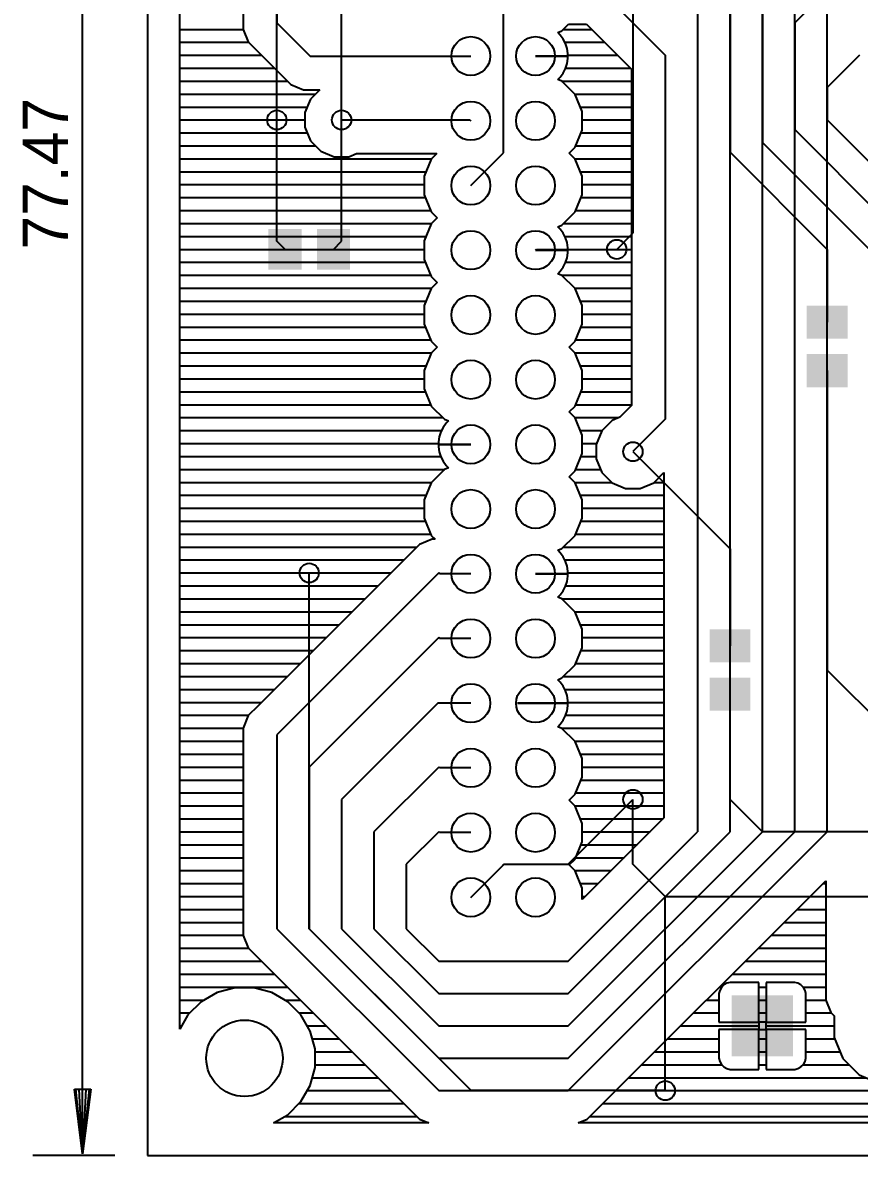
# Model space of a CAD drawing. Extents: x -4.9 to 74.9, y 0 to 84.9.
# Drawn here: x -4.89 to 27.93, y 0 to 44.46 of the extents above; entities that cross this region are included whole.
import ezdxf

# ---------------------------------------------------------------- set-up
doc = ezdxf.new("R2010")
doc.units = 0
for name, color, linetype in [('1', 12, 'CONTINUOUS'), ('16', 132, 'CONTINUOUS'), ('17', 110, 'CONTINUOUS'), ('18', 110, 'CONTINUOUS'), ('20', 31, 'CONTINUOUS')]:
    doc.layers.add(name, color=color, linetype=linetype)

# ---------------------------------------------------------------- blocks, each defined once
blk = doc.blocks.new('SQUAREP')
blk.add_solid([(-0.5, -0.5), (0.5, -0.5), (-0.5, 0.5), (0.5, 0.5)])
blk = doc.blocks.new('RECT')
blk.add_solid([(-0.5, -0.5), (0.5, -0.5), (-0.5, 0.5), (0.5, 0.5)])
blk = doc.blocks.new('ROUNDP')
blk.add_circle((0, 0), 0.5)
blk = doc.blocks.new('ROUNDV')
blk.add_circle((0, 0), 0.5)

msp = doc.modelspace()

# ---------------------------------------------------------------- linework, layer by layer
at = {"layer": '1'}
for p, q in [((19.05, 53.34), (19.05, 36.195)), ((5.08, 40.64), (5.08, 46.99)), ((22.86, 46.99), (22.86, 39.37)), ((7.62, 40.64), (7.62, 45.72)), ((24.13, 45.72), (24.13, 39.751)), ((26.67, 45.72), (25.4, 44.45)), ((25.4, 44.45), (25.4, 40.259)), ((27.94, 43.18), (26.67, 41.91)), ((26.67, 41.91), (26.67, 40.64)), ((5.08, 35.88), (5.08, 40.64)), ((7.62, 35.88), (7.62, 40.64)), ((26.67, 40.64), (29.21, 38.1)), ((25.4, 40.259), (28.829, 36.83)), ((24.13, 39.751), (30.48, 33.401)), ((22.86, 39.37), (26.67, 35.56)), ((18.415, 35.56), (19.05, 36.195)), ((5.4, 35.56), (5.08, 35.88)), ((7.3, 35.56), (7.62, 35.88)), ((26.67, 35.56), (26.67, 32.7)), ((26.67, 30.8), (26.67, 19.05)), ((19.05, 27.62), (22.86, 23.81)), ((22.86, 23.81), (22.86, 20)), ((6.35, 8.89), (6.35, 22.86)), ((26.67, 19.05), (30.48, 15.24)), ((22.86, 13.97), (22.86, 18.1)), ((19.05, 11.43), (19.05, 13.97)), ((24.13, 12.7), (22.86, 13.97)), ((30.48, 12.7), (24.13, 12.7)), ((20.32, 10.16), (19.05, 11.43)), ((20.32, 2.54), (20.32, 10.16)), ((20.32, 10.16), (34.29, 10.16)), ((12.7, 2.54), (6.35, 8.89)), ((20.32, 2.54), (12.7, 2.54))]:
    msp.add_line(p, q, dxfattribs=at)
at = {"layer": '16'}
for p, q in [((1.27, 4.9506), (1.27, 72.5194)), ((21.59, 63.5), (21.59, 12.7)), ((3.7592, 62.4927), (3.7592, 44.1873)), ((5.08, 62.23), (5.08, 44.45)), ((22.86, 12.7), (22.86, 59.69)), ((24.13, 12.7), (24.13, 58.42)), ((13.97, 39.348), (13.97, 57.15)), ((25.4, 12.7), (25.4, 57.15)), ((26.67, 12.7), (26.67, 57.15)), ((17.78, 45.72), (20.32, 43.18)), ((1.27, 44.196), (3.7592, 44.196)), ((3.7592, 44.1873), (3.9603, 43.7018)), ((5.08, 44.45), (6.383, 43.147)), ((16.1026, 44.0694), (16.2649, 44.1366)), ((16.1977, 43.9743), (16.1026, 44.0694)), ((16.2649, 44.1366), (16.5275, 44.3992)), ((16.3243, 44.196), (17.4361, 44.196)), ((16.5275, 44.3992), (17.2329, 44.3992)), ((17.2329, 44.3992), (18.9992, 42.6329)), ((1.27, 43.688), (3.9741, 43.688)), ((3.9603, 43.7018), (5.6348, 42.0273)), ((16.3152, 43.8126), (16.1977, 43.9743)), ((16.406, 43.6345), (16.3152, 43.8126)), ((16.3787, 43.688), (17.9441, 43.688)), ((16.4677, 43.4444), (16.406, 43.6345)), ((1.27, 43.18), (4.4821, 43.18)), ((6.383, 43.147), (12.689, 43.147)), ((16.499, 43.147), (15.229, 43.147)), ((15.229, 43.147), (15.229, 43.147)), ((15.229, 43.147), (16.499, 43.147)), ((16.499, 43.247), (16.4677, 43.4444)), ((16.499, 43.147), (16.499, 43.247)), ((16.499, 43.18), (18.4521, 43.18)), ((16.499, 43.047), (16.499, 43.147)), ((20.32, 43.18), (20.32, 28.89)), ((16.406, 42.6595), (16.4677, 42.8496)), ((16.4677, 42.8496), (16.499, 43.047)), ((1.27, 42.672), (4.9901, 42.672)), ((16.1026, 42.2246), (16.1977, 42.3197)), ((16.1977, 42.3197), (16.3152, 42.4814)), ((16.3152, 42.4814), (16.406, 42.6595)), ((16.41, 42.672), (18.9601, 42.672)), ((18.9992, 42.6329), (18.9992, 29.4371)), ((1.27, 42.164), (5.4981, 42.164)), ((5.6348, 42.0273), (6.1203, 41.8262)), ((6.1203, 41.8262), (6.7627, 41.8262)), ((6.7627, 41.8262), (6.395, 41.4585)), ((16.2649, 42.1574), (16.1026, 42.2246)), ((16.2489, 42.164), (18.9992, 42.164)), ((16.7794, 41.6429), (16.2649, 42.1574)), ((1.27, 41.656), (6.5925, 41.656)), ((6.395, 41.4585), (6.175, 40.9274)), ((16.7663, 41.656), (18.9992, 41.656)), ((17.0578, 40.9708), (16.7794, 41.6429)), ((1.27, 41.148), (6.2664, 41.148)), ((6.175, 40.9274), (6.175, 40.3526)), ((16.9844, 41.148), (18.9992, 41.148)), ((17.0578, 40.2432), (17.0578, 40.9708)), ((1.27, 40.64), (6.175, 40.64)), ((7.62, 40.64), (12.656, 40.64)), ((12.656, 40.64), (12.689, 40.607)), ((17.0578, 40.64), (18.9992, 40.64)), ((1.27, 40.132), (6.2664, 40.132)), ((6.175, 40.3526), (6.395, 39.8215)), ((16.7794, 39.5711), (17.0578, 40.2432)), ((17.0117, 40.132), (18.9992, 40.132)), ((1.27, 39.624), (6.5925, 39.624)), ((6.395, 39.8215), (6.8015, 39.415)), ((16.5453, 39.337), (16.7794, 39.5711)), ((16.8013, 39.624), (18.9992, 39.624)), ((6.8015, 39.415), (7.3326, 39.195)), ((7.3326, 39.195), (7.9074, 39.195)), ((7.9074, 39.195), (8.2073, 39.3192)), ((8.2073, 39.3192), (11.3549, 39.3192)), ((11.3549, 39.3192), (11.1386, 39.1029)), ((12.689, 38.067), (13.97, 39.348)), ((16.7794, 39.1029), (16.5453, 39.337)), ((1.27, 39.116), (11.1517, 39.116)), ((11.1386, 39.1029), (10.8602, 38.4308)), ((16.7663, 39.116), (18.9992, 39.116)), ((17.0578, 38.4308), (16.7794, 39.1029)), ((1.27, 38.608), (10.9336, 38.608)), ((10.8602, 38.4308), (10.8602, 37.7032)), ((16.9844, 38.608), (18.9992, 38.608)), ((17.0578, 37.7032), (17.0578, 38.4308)), ((1.27, 38.1), (10.8602, 38.1)), ((17.0578, 38.1), (18.9992, 38.1)), ((1.27, 37.592), (10.9063, 37.592)), ((10.8602, 37.7032), (11.1386, 37.0311)), ((16.7794, 37.0311), (17.0578, 37.7032)), ((17.0117, 37.592), (18.9992, 37.592)), ((1.27, 37.084), (11.1167, 37.084)), ((11.1386, 37.0311), (11.3727, 36.797)), ((16.2649, 36.5166), (16.7794, 37.0311)), ((16.8013, 37.084), (18.9992, 37.084)), ((1.27, 36.576), (11.1517, 36.576)), ((11.1386, 36.5629), (10.8602, 35.8908)), ((11.3727, 36.797), (11.1386, 36.5629)), ((16.1026, 36.4494), (16.2649, 36.5166)), ((16.3243, 36.576), (18.9992, 36.576)), ((1.27, 36.068), (10.9336, 36.068)), ((16.1977, 36.3543), (16.1026, 36.4494)), ((16.3152, 36.1926), (16.1977, 36.3543)), ((16.406, 36.0145), (16.3152, 36.1926)), ((16.3787, 36.068), (18.9992, 36.068)), ((16.4677, 35.8244), (16.406, 36.0145)), ((10.8602, 35.8908), (10.8602, 35.1632)), ((16.499, 35.627), (16.4677, 35.8244)), ((16.499, 35.527), (16.499, 35.627)), ((1.27, 35.56), (10.8602, 35.56)), ((10.8602, 35.1632), (11.1386, 34.4911)), ((15.229, 35.527), (15.262, 35.56)), ((16.499, 35.527), (15.229, 35.527)), ((15.229, 35.527), (15.229, 35.527)), ((15.229, 35.527), (16.499, 35.527)), ((15.262, 35.56), (18.415, 35.56)), ((16.406, 35.0395), (16.4677, 35.2296)), ((16.4677, 35.2296), (16.499, 35.427)), ((16.499, 35.56), (18.9992, 35.56)), ((16.499, 35.427), (16.499, 35.527)), ((1.27, 35.052), (10.9063, 35.052)), ((16.1026, 34.6046), (16.1977, 34.6996)), ((16.1977, 34.6996), (16.3152, 34.8614)), ((16.3152, 34.8614), (16.406, 35.0395)), ((16.41, 35.052), (18.9992, 35.052)), ((1.27, 34.544), (11.1167, 34.544)), ((11.1386, 34.4911), (11.3727, 34.257)), ((11.3727, 34.257), (11.1386, 34.0229)), ((16.2649, 34.5374), (16.1026, 34.6046)), ((16.2489, 34.544), (18.9992, 34.544)), ((16.7794, 34.0229), (16.2649, 34.5374)), ((1.27, 34.036), (11.1517, 34.036)), ((11.1386, 34.0229), (10.8602, 33.3508)), ((16.7663, 34.036), (18.9992, 34.036)), ((17.0578, 33.3508), (16.7794, 34.0229)), ((1.27, 33.528), (10.9336, 33.528)), ((10.8602, 33.3508), (10.8602, 32.6232)), ((16.9844, 33.528), (18.9992, 33.528)), ((17.0578, 32.6232), (17.0578, 33.3508)), ((1.27, 33.02), (10.8602, 33.02)), ((17.0578, 33.02), (18.9992, 33.02)), ((1.27, 32.512), (10.9063, 32.512)), ((10.8602, 32.6232), (11.1386, 31.9511)), ((16.7794, 31.9511), (17.0578, 32.6232)), ((17.0117, 32.512), (18.9992, 32.512)), ((1.27, 32.004), (11.1167, 32.004)), ((11.1386, 31.9511), (11.3727, 31.717)), ((11.3727, 31.717), (11.1386, 31.4829)), ((16.5453, 31.717), (16.7794, 31.9511)), ((16.7794, 31.4829), (16.5453, 31.717)), ((16.8013, 32.004), (18.9992, 32.004)), ((1.27, 31.496), (11.1517, 31.496)), ((11.1386, 31.4829), (10.8602, 30.8108)), ((16.7663, 31.496), (18.9992, 31.496)), ((17.0578, 30.8108), (16.7794, 31.4829)), ((1.27, 30.988), (10.9336, 30.988)), ((10.8602, 30.8108), (10.8602, 30.0832)), ((16.9844, 30.988), (18.9992, 30.988)), ((17.0578, 30.0832), (17.0578, 30.8108)), ((1.27, 30.48), (10.8602, 30.48)), ((17.0578, 30.48), (18.9992, 30.48)), ((1.27, 29.972), (10.9063, 29.972)), ((10.8602, 30.0832), (11.1386, 29.4111)), ((16.7794, 29.4111), (17.0578, 30.0832)), ((17.0117, 29.972), (18.9992, 29.972)), ((1.27, 29.464), (11.1167, 29.464)), ((11.1386, 29.4111), (11.6531, 28.8966)), ((16.5453, 29.177), (16.7794, 29.4111)), ((16.8013, 29.464), (18.9992, 29.464)), ((18.9992, 29.4371), (18.5313, 28.9692)), ((1.27, 28.956), (11.5937, 28.956)), ((16.7794, 28.9429), (16.5453, 29.177)), ((16.7663, 28.956), (18.4994, 28.956)), ((17.0578, 28.2708), (16.7794, 28.9429)), ((18.5313, 28.9692), (18.2315, 28.845)), ((11.6028, 28.5726), (11.512, 28.3945)), ((11.7203, 28.7343), (11.6028, 28.5726)), ((11.6531, 28.8966), (11.8154, 28.8294)), ((11.8154, 28.8294), (11.7203, 28.7343)), ((18.2315, 28.845), (17.825, 28.4385)), ((20.32, 28.89), (19.05, 27.62)), ((1.27, 28.448), (11.5393, 28.448)), ((11.4503, 28.2044), (11.419, 28.0069)), ((11.512, 28.3945), (11.4503, 28.2044)), ((16.9844, 28.448), (17.8345, 28.448)), ((17.0578, 27.5432), (17.0578, 28.2708)), ((17.825, 28.4385), (17.605, 27.9074)), ((1.27, 27.94), (11.419, 27.94)), ((11.419, 28.0069), (11.419, 27.907)), ((11.419, 27.907), (12.689, 27.907)), ((12.689, 27.907), (11.419, 27.907)), ((11.419, 27.907), (11.419, 27.807)), ((11.419, 27.807), (11.4503, 27.6096)), ((11.4503, 27.6096), (11.512, 27.4195)), ((12.689, 27.907), (12.689, 27.907)), ((17.0578, 27.94), (17.6185, 27.94)), ((17.605, 27.9074), (17.605, 27.3326)), ((1.27, 27.432), (11.508, 27.432)), ((11.512, 27.4195), (11.6028, 27.2414)), ((11.6028, 27.2414), (11.7203, 27.0797)), ((16.7794, 26.8711), (17.0578, 27.5432)), ((17.0117, 27.432), (17.605, 27.432)), ((17.605, 27.3326), (17.825, 26.8015)), ((1.27, 26.924), (11.6691, 26.924)), ((11.6531, 26.9174), (11.1386, 26.4029)), ((11.8154, 26.9846), (11.6531, 26.9174)), ((11.7203, 27.0797), (11.8154, 26.9846)), ((16.5453, 26.637), (16.7794, 26.8711)), ((16.8013, 26.924), (17.7742, 26.924)), ((17.825, 26.8015), (18.2315, 26.395)), ((19.8685, 26.395), (20.2692, 26.7957)), ((20.2692, 26.7957), (20.2692, 13.2471)), ((1.27, 26.416), (11.1517, 26.416)), ((11.1386, 26.4029), (10.8602, 25.7308)), ((16.7794, 26.4029), (16.5453, 26.637)), ((16.7663, 26.416), (18.2105, 26.416)), ((17.0578, 25.7308), (16.7794, 26.4029)), ((18.2315, 26.395), (18.7626, 26.175)), ((19.3374, 26.175), (19.8685, 26.395)), ((19.8895, 26.416), (20.2692, 26.416)), ((1.27, 25.908), (10.9336, 25.908)), ((16.9844, 25.908), (20.2692, 25.908)), ((18.7626, 26.175), (19.3374, 26.175)), ((1.27, 25.4), (10.8602, 25.4)), ((10.8602, 25.7308), (10.8602, 25.0032)), ((17.0578, 25.0032), (17.0578, 25.7308)), ((17.0578, 25.4), (20.2692, 25.4)), ((10.8602, 25.0032), (11.1386, 24.3311)), ((16.7794, 24.3311), (17.0578, 25.0032)), ((1.27, 24.892), (10.9063, 24.892)), ((17.0117, 24.892), (20.2692, 24.892)), ((1.27, 24.384), (11.1167, 24.384)), ((11.1673, 24.1808), (10.6818, 23.9797)), ((11.1386, 24.3311), (11.2889, 24.1808)), ((11.2889, 24.1808), (11.1673, 24.1808)), ((16.2649, 23.8166), (16.7794, 24.3311)), ((16.8013, 24.384), (20.2692, 24.384)), ((1.27, 23.876), (10.5781, 23.876)), ((10.3103, 23.6082), (4.3318, 17.6297)), ((10.6818, 23.9797), (10.3103, 23.6082)), ((10.3103, 23.6082), (10.3103, 23.6082)), ((16.1026, 23.7494), (16.2649, 23.8166)), ((16.1977, 23.6543), (16.1026, 23.7494)), ((16.3152, 23.4926), (16.1977, 23.6543)), ((16.3243, 23.876), (20.2692, 23.876)), ((1.27, 23.368), (10.0701, 23.368)), ((16.406, 23.3145), (16.3152, 23.4926)), ((16.3787, 23.368), (20.2692, 23.368)), ((16.4677, 23.1244), (16.406, 23.3145)), ((16.499, 22.927), (16.4677, 23.1244)), ((1.27, 22.86), (9.5621, 22.86)), ((11.43, 22.86), (5.08, 16.51)), ((11.463, 22.827), (11.43, 22.86)), ((12.689, 22.827), (11.463, 22.827)), ((16.499, 22.827), (15.229, 22.827)), ((15.229, 22.827), (15.229, 22.827)), ((15.229, 22.827), (16.499, 22.827)), ((16.4677, 22.5296), (16.499, 22.727)), ((16.499, 22.827), (16.499, 22.927)), ((16.499, 22.86), (20.2692, 22.86)), ((16.499, 22.727), (16.499, 22.827)), ((1.27, 22.352), (9.0541, 22.352)), ((16.3152, 22.1614), (16.406, 22.3395)), ((16.406, 22.3395), (16.4677, 22.5296)), ((16.41, 22.352), (20.2692, 22.352)), ((1.27, 21.844), (8.5461, 21.844)), ((16.1026, 21.9046), (16.1977, 21.9997)), ((16.2649, 21.8374), (16.1026, 21.9046)), ((16.1977, 21.9997), (16.3152, 22.1614)), ((16.2489, 21.844), (20.2692, 21.844)), ((16.7794, 21.3229), (16.2649, 21.8374)), ((1.27, 21.336), (8.0381, 21.336)), ((16.7663, 21.336), (20.2692, 21.336)), ((17.0578, 20.6508), (16.7794, 21.3229)), ((1.27, 20.828), (7.5301, 20.828)), ((16.9844, 20.828), (20.2692, 20.828)), ((17.0578, 19.9232), (17.0578, 20.6508)), ((1.27, 20.32), (7.0221, 20.32)), ((11.43, 20.32), (6.35, 15.24)), ((11.463, 20.287), (11.43, 20.32)), ((12.689, 20.287), (11.463, 20.287)), ((17.0578, 20.32), (20.2692, 20.32)), ((1.27, 19.812), (6.5141, 19.812)), ((16.7794, 19.2511), (17.0578, 19.9232)), ((17.0117, 19.812), (20.2692, 19.812)), ((1.27, 19.304), (6.0061, 19.304)), ((16.2649, 18.7366), (16.7794, 19.2511)), ((16.8013, 19.304), (20.2692, 19.304)), ((1.27, 18.796), (5.4981, 18.796)), ((16.1026, 18.6694), (16.2649, 18.7366)), ((16.3243, 18.796), (20.2692, 18.796)), ((1.27, 18.288), (4.9901, 18.288)), ((16.1977, 18.5743), (16.1026, 18.6694)), ((16.3152, 18.4126), (16.1977, 18.5743)), ((16.406, 18.2345), (16.3152, 18.4126)), ((16.3787, 18.288), (20.2692, 18.288)), ((16.4677, 18.0444), (16.406, 18.2345)), ((16.499, 17.8469), (16.4677, 18.0444)), ((16.499, 17.747), (16.499, 17.8469)), ((1.27, 17.78), (4.4821, 17.78)), ((4.3318, 17.6297), (3.9603, 17.2582)), ((4.3318, 17.6297), (4.3318, 17.6297)), ((11.397, 17.747), (7.62, 13.97)), ((12.689, 17.747), (11.397, 17.747)), ((14.5178, 17.747), (14.5178, 17.747)), ((14.5178, 17.747), (15.229, 17.747)), ((15.229, 17.747), (14.5178, 17.747)), ((15.207, 17.747), (15.229, 17.747)), ((16.499, 17.747), (15.229, 17.747)), ((15.229, 17.747), (15.229, 17.747)), ((15.229, 17.747), (16.499, 17.747)), ((15.229, 17.747), (15.229, 17.747)), ((16.406, 17.2595), (16.4677, 17.4496)), ((16.4677, 17.4496), (16.499, 17.647)), ((16.499, 17.78), (20.2692, 17.78)), ((16.499, 17.647), (16.499, 17.747)), ((1.27, 17.272), (3.9741, 17.272)), ((3.9603, 17.2582), (3.7592, 16.7727)), ((16.1026, 16.8246), (16.1977, 16.9197)), ((16.1977, 16.9197), (16.3152, 17.0814)), ((16.3152, 17.0814), (16.406, 17.2595)), ((16.41, 17.272), (20.2692, 17.272)), ((1.27, 16.764), (3.7592, 16.764)), ((3.7592, 16.7727), (3.7592, 8.6273)), ((5.08, 16.51), (5.08, 8.89)), ((16.2649, 16.7574), (16.1026, 16.8246)), ((16.2489, 16.764), (20.2692, 16.764)), ((16.7794, 16.2429), (16.2649, 16.7574)), ((1.27, 16.256), (3.7592, 16.256)), ((16.7663, 16.256), (20.2692, 16.256)), ((17.0578, 15.5708), (16.7794, 16.2429)), ((1.27, 15.748), (3.7592, 15.748)), ((16.9844, 15.748), (20.2692, 15.748)), ((17.0578, 14.8432), (17.0578, 15.5708)), ((1.27, 15.24), (3.7592, 15.24)), ((6.35, 15.24), (6.35, 8.89)), ((11.43, 15.24), (8.89, 12.7)), ((11.463, 15.207), (11.43, 15.24)), ((12.689, 15.207), (11.463, 15.207)), ((17.0578, 15.24), (20.2692, 15.24)), ((1.27, 14.732), (3.7592, 14.732)), ((16.7794, 14.1711), (17.0578, 14.8432)), ((17.0117, 14.732), (20.2692, 14.732)), ((1.27, 14.224), (3.7592, 14.224)), ((7.62, 13.97), (7.62, 8.89)), ((16.51, 11.43), (19.05, 13.97)), ((16.5453, 13.937), (16.7794, 14.1711)), ((16.7794, 13.7029), (16.5453, 13.937)), ((16.8013, 14.224), (20.2692, 14.224)), ((1.27, 13.716), (3.7592, 13.716)), ((16.7663, 13.716), (20.2692, 13.716)), ((17.0578, 13.0308), (16.7794, 13.7029)), ((1.27, 13.208), (3.7592, 13.208)), ((16.9844, 13.208), (20.2301, 13.208)), ((20.2692, 13.2471), (17.0578, 10.0357)), ((17.0578, 12.3032), (17.0578, 13.0308)), ((1.27, 12.7), (3.7592, 12.7)), ((8.89, 12.7), (8.89, 8.89)), ((11.43, 12.7), (10.16, 11.43)), ((11.463, 12.667), (11.43, 12.7)), ((12.689, 12.667), (11.463, 12.667)), ((16.51, 3.81), (25.4, 12.7)), ((16.51, 5.08), (24.13, 12.7)), ((16.51, 6.35), (22.86, 12.7)), ((16.51, 7.62), (21.59, 12.7)), ((16.51, 2.54), (26.67, 12.7)), ((17.0578, 12.7), (19.7221, 12.7)), ((1.27, 12.192), (3.7592, 12.192)), ((16.7794, 11.6311), (17.0578, 12.3032)), ((17.0117, 12.192), (19.2141, 12.192)), ((1.27, 11.684), (3.7592, 11.684)), ((16.5453, 11.397), (16.7794, 11.6311)), ((16.8013, 11.684), (18.7061, 11.684)), ((1.27, 11.176), (3.7592, 11.176)), ((10.16, 11.43), (10.16, 8.89)), ((12.689, 10.127), (13.97, 11.408)), ((13.97, 11.408), (13.97, 11.43)), ((13.97, 11.43), (16.51, 11.43)), ((16.7794, 11.1629), (16.5453, 11.397)), ((16.7663, 11.176), (18.1981, 11.176)), ((17.0578, 10.4908), (16.7794, 11.1629)), ((17.2582, 1.4203), (26.6192, 10.7813)), ((26.6192, 10.7813), (26.6192, 6.0873)), ((1.27, 10.668), (3.7592, 10.668)), ((16.9844, 10.668), (17.6901, 10.668)), ((17.0578, 10.0357), (17.0578, 10.4908)), ((26.5059, 10.668), (26.6192, 10.668)), ((1.27, 10.16), (3.7592, 10.16)), ((17.0578, 10.16), (17.1821, 10.16)), ((25.9979, 10.16), (26.6192, 10.16)), ((1.27, 9.652), (3.7592, 9.652)), ((25.4899, 9.652), (26.6192, 9.652)), ((1.27, 9.144), (3.7592, 9.144)), ((24.9819, 9.144), (26.6192, 9.144)), ((1.27, 8.636), (3.7592, 8.636)), ((3.7592, 8.6273), (3.9603, 8.1418)), ((5.08, 8.89), (11.43, 2.54)), ((6.35, 8.89), (11.43, 3.81)), ((7.62, 8.89), (11.43, 5.08)), ((8.89, 8.89), (11.43, 6.35)), ((10.16, 8.89), (11.43, 7.62)), ((24.4739, 8.636), (26.6192, 8.636)), ((1.27, 8.128), (3.9741, 8.128)), ((3.9603, 8.1418), (10.3103, 1.7918)), ((23.9659, 8.128), (26.6192, 8.128)), ((1.27, 7.62), (4.4821, 7.62)), ((11.43, 7.62), (16.51, 7.62)), ((23.4579, 7.62), (26.6192, 7.62)), ((1.27, 7.112), (4.9901, 7.112)), ((22.6181, 6.6865), (22.5235, 6.5919)), ((22.7339, 6.7534), (22.6181, 6.6865)), ((22.8631, 6.788), (22.7339, 6.7534)), ((23.984, 6.788), (22.8631, 6.788)), ((22.9499, 7.112), (26.6192, 7.112)), ((23.984, 5.226), (23.984, 6.788)), ((24.276, 6.788), (24.276, 5.226)), ((25.3969, 6.788), (24.276, 6.788)), ((25.5261, 6.7534), (25.3969, 6.788)), ((25.6419, 6.6865), (25.5261, 6.7534)), ((25.7365, 6.5919), (25.6419, 6.6865)), ((1.27, 6.604), (5.4981, 6.604)), ((2.7408, 6.3912), (2.1092, 6.0266)), ((3.4453, 6.58), (2.7408, 6.3912)), ((4.1747, 6.58), (3.4453, 6.58)), ((4.8792, 6.3912), (4.1747, 6.58)), ((5.5108, 6.0266), (4.8792, 6.3912)), ((11.43, 6.35), (16.51, 6.35)), ((22.4566, 6.4761), (22.422, 6.3469)), ((22.422, 6.3469), (22.422, 5.226)), ((22.4419, 6.604), (22.5356, 6.604)), ((22.5235, 6.5919), (22.4566, 6.4761)), ((23.984, 6.604), (24.276, 6.604)), ((25.7244, 6.604), (26.6192, 6.604)), ((25.8034, 6.4761), (25.7365, 6.5919)), ((25.838, 6.3469), (25.8034, 6.4761)), ((25.838, 5.226), (25.838, 6.3469)), ((1.27, 6.096), (2.2295, 6.096)), ((2.1092, 6.0266), (1.5934, 5.5108)), ((5.3905, 6.096), (6.0061, 6.096)), ((6.0266, 5.5108), (5.5108, 6.0266)), ((21.9339, 6.096), (22.422, 6.096)), ((23.984, 6.096), (24.276, 6.096)), ((25.838, 6.096), (26.6192, 6.096)), ((26.6192, 6.0873), (26.8203, 5.6018)), ((1.27, 5.588), (1.6706, 5.588)), ((1.5934, 5.5108), (1.27, 4.9506)), ((5.9494, 5.588), (6.5141, 5.588)), ((6.3912, 4.8792), (6.0266, 5.5108)), ((21.4259, 5.588), (22.422, 5.588)), ((23.984, 5.588), (24.276, 5.588)), ((25.838, 5.588), (26.8341, 5.588)), ((26.8203, 5.6018), (26.9432, 5.4789)), ((26.9432, 5.4789), (26.9432, 4.6291)), ((1.27, 5.08), (1.3447, 5.08)), ((6.2753, 5.08), (7.0221, 5.08)), ((11.43, 5.08), (16.51, 5.08)), ((20.9179, 5.08), (23.984, 5.08)), ((22.422, 5.226), (23.984, 5.226)), ((23.984, 4.934), (22.422, 4.934)), ((22.422, 4.934), (22.422, 3.8131)), ((24.276, 5.226), (23.984, 5.226)), ((23.984, 5.226), (23.984, 4.934)), ((23.984, 3.372), (23.984, 4.934)), ((23.984, 4.934), (24.276, 4.934)), ((24.276, 4.934), (24.276, 5.226)), ((24.276, 5.226), (25.838, 5.226)), ((24.276, 5.08), (26.9432, 5.08)), ((24.276, 4.934), (24.276, 3.372)), ((25.838, 4.934), (24.276, 4.934)), ((25.838, 3.8131), (25.838, 4.934)), ((6.58, 4.1747), (6.3912, 4.8792)), ((6.4735, 4.572), (7.5301, 4.572)), ((20.4099, 4.572), (22.422, 4.572)), ((23.984, 4.572), (24.276, 4.572)), ((25.838, 4.572), (26.9669, 4.572)), ((26.9432, 4.6291), (27.2883, 3.796)), ((6.58, 3.4453), (6.58, 4.1747)), ((6.58, 4.064), (8.0381, 4.064)), ((19.9019, 4.064), (22.422, 4.064)), ((23.984, 4.064), (24.276, 4.064)), ((25.838, 4.064), (27.1773, 4.064)), ((11.43, 3.81), (16.51, 3.81)), ((22.422, 3.8131), (22.4566, 3.6839)), ((22.4566, 3.6839), (22.5235, 3.5681)), ((22.5235, 3.5681), (22.6181, 3.4735)), ((25.6419, 3.4735), (25.7365, 3.5681)), ((25.7365, 3.5681), (25.8034, 3.6839)), ((25.8034, 3.6839), (25.838, 3.8131)), ((27.2883, 3.796), (27.926, 3.1583)), ((6.3912, 2.7408), (6.58, 3.4453)), ((6.58, 3.556), (8.5461, 3.556)), ((19.3939, 3.556), (22.5356, 3.556)), ((22.6181, 3.4735), (22.7339, 3.4066)), ((22.7339, 3.4066), (22.8631, 3.372)), ((22.8631, 3.372), (23.984, 3.372)), ((23.984, 3.556), (24.276, 3.556)), ((24.276, 3.372), (25.3969, 3.372)), ((25.3969, 3.372), (25.5261, 3.4066)), ((25.5261, 3.4066), (25.6419, 3.4735)), ((25.7244, 3.556), (27.5283, 3.556)), ((27.926, 3.1583), (28.7591, 2.8132)), ((6.0266, 2.1092), (6.3912, 2.7408)), ((6.4735, 3.048), (9.0541, 3.048)), ((18.8859, 3.048), (28.1922, 3.048)), ((6.2753, 2.54), (9.5621, 2.54)), ((11.43, 2.54), (16.51, 2.54)), ((18.3779, 2.54), (68.6547, 2.54)), ((5.5108, 1.5934), (6.0266, 2.1092)), ((5.9494, 2.032), (10.0701, 2.032)), ((10.3103, 1.7918), (10.3103, 1.7918)), ((10.3103, 1.7918), (10.6818, 1.4203)), ((17.8699, 2.032), (68.9806, 2.032)), ((4.9506, 1.27), (5.5108, 1.5934)), ((5.3905, 1.524), (10.5781, 1.524)), ((10.6818, 1.4203), (11.0446, 1.27)), ((16.8954, 1.27), (17.2582, 1.4203)), ((17.3619, 1.524), (69.5395, 1.524)), ((11.0446, 1.27), (4.9506, 1.27)), ((69.9794, 1.27), (16.8954, 1.27))]:
    msp.add_line(p, q, dxfattribs=at)
at = {"layer": '20'}
for p, q in [((-2.54, 0.065), (-2.54, 77.405)), ((0, 77.47), (0, 0)), ((-2.54, 0.065), (-2.8592, 2.6)), ((-2.8592, 2.6), (-2.2208, 2.6)), ((-2.54, 0.065), (-2.8, 2.6)), ((-2.54, 0.065), (-2.67, 2.6)), ((-2.2208, 2.6), (-2.54, 0.065)), ((-2.41, 2.6), (-2.54, 0.065)), ((-2.28, 2.6), (-2.54, 0.065)), ((-1.27, 0), (-4.49, 0)), ((0, 0), (74.93, 0))]:
    msp.add_line(p, q, dxfattribs=at)
msp.add_circle((3.81, 3.81), 1.5, dxfattribs=at)

# ---------------------------------------------------------------- block references
at = {"layer": '1', "xscale": 1.3, "yscale": 1.6}
for p, rotation in [((5.4, 35.56), 180), ((7.3, 35.56), 180), ((26.67, 32.7), 90), ((26.67, 30.8), 90), ((22.86, 20), 90), ((22.86, 18.1), 90)]:
    msp.add_blockref('RECT', p, dxfattribs=dict(at, rotation=rotation))
at = {"layer": '17', "xscale": 1.524, "yscale": 1.524, "rotation": 270}
for p in [(12.689, 43.147), (12.689, 43.147), (15.229, 43.147), (15.229, 43.147), (12.689, 40.607), (12.689, 40.607), (15.229, 40.607), (15.229, 40.607), (12.689, 38.067), (12.689, 38.067), (15.229, 38.067), (15.229, 38.067), (12.689, 35.527), (12.689, 35.527), (15.229, 35.527), (15.229, 35.527), (12.689, 32.987), (12.689, 32.987), (15.229, 32.987), (15.229, 32.987), (12.689, 30.447), (12.689, 30.447), (15.229, 30.447), (15.229, 30.447), (12.689, 27.907), (12.689, 27.907), (15.229, 27.907), (15.229, 27.907), (12.689, 25.367), (12.689, 25.367), (15.229, 25.367), (15.229, 25.367), (12.689, 22.827), (12.689, 22.827), (15.229, 22.827), (15.229, 22.827), (12.689, 20.287), (12.689, 20.287), (15.229, 20.287), (15.229, 20.287), (12.689, 17.747), (12.689, 17.747), (15.229, 17.747), (15.229, 17.747), (12.689, 15.207), (12.689, 15.207), (15.229, 15.207), (15.229, 15.207), (12.689, 12.667), (12.689, 12.667), (15.229, 12.667), (15.229, 12.667), (12.689, 10.127), (12.689, 10.127), (15.229, 10.127), (15.229, 10.127)]:
    msp.add_blockref('ROUNDP', p, dxfattribs=at)
at = {"layer": '17', "xscale": 2.4, "yscale": 2.4}
msp.add_blockref('SQUAREP', (24.13, 5.08), dxfattribs=at)
msp.add_blockref('SQUAREP', (24.13, 5.08), dxfattribs=at)
at = {"layer": '18', "xscale": 0.7564, "yscale": 0.7564}
for p in [(5.08, 40.64), (5.08, 40.64), (7.62, 40.64), (7.62, 40.64), (18.415, 35.56), (18.415, 35.56), (19.05, 27.62), (19.05, 27.62), (6.35, 22.86), (6.35, 22.86), (19.05, 13.97), (19.05, 13.97), (20.32, 2.54), (20.32, 2.54)]:
    msp.add_blockref('ROUNDV', p, dxfattribs=at)

# ---------------------------------------------------------------- texts
at = {"layer": '20'}
msp.add_text('77.47', height=1.778, rotation=90, dxfattribs=at).set_placement((-3.1145, 35.5529))

doc.saveas('drawing.dxf')
